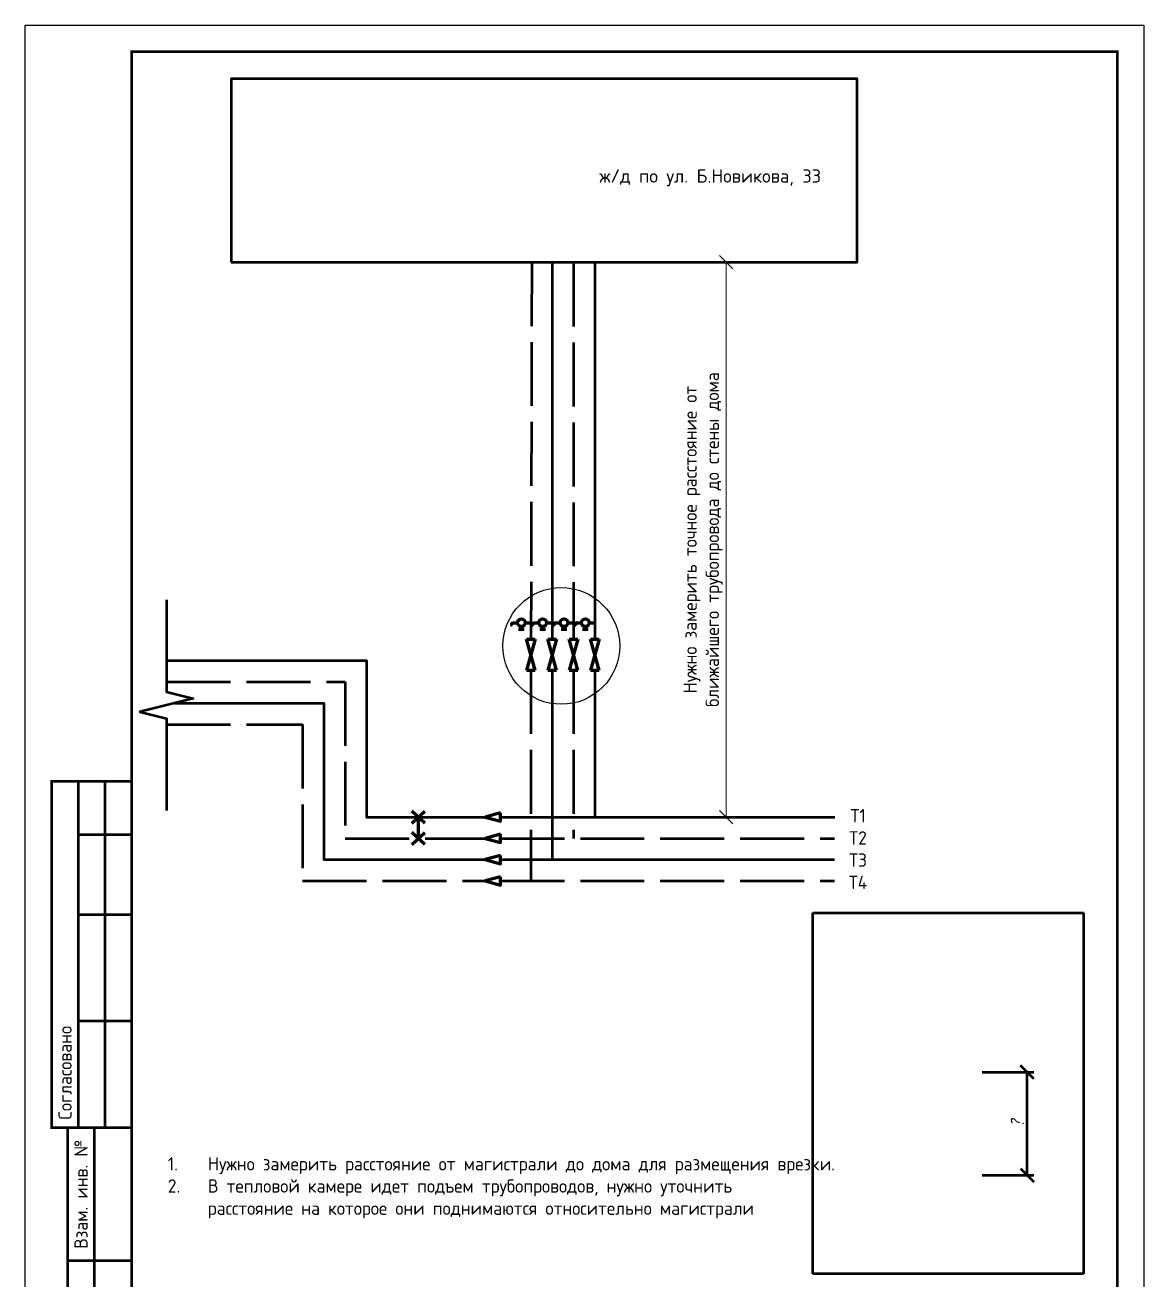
# Model space of a CAD drawing. Header units: metres. Extents: x 1981 to 7362, y 1229 to 3678.
# Drawn here: x 2520.2 to 2730.2, y 2675.8 to 2911.4 of the extents above; entities that cross this region are included whole.
import ezdxf
from ezdxf.enums import TextEntityAlignment as Align

# ---------------------------------------------------------------- set-up
doc = ezdxf.new("R2010")
doc.units = ezdxf.units.M
doc.linetypes.add('ACAD_ISO02W100', pattern=[15, 12, -3])
doc.layers.add('Основной', color=255, linetype='Continuous', lineweight=50)
doc.layers.add('Форматы', color=7, linetype='Continuous')
doc.styles.add('-ISOCPEUR-', font='isocpeur.ttf')
doc.styles.add('GOST', font='GOST.shx', dxfattribs={"oblique": 15})
doc.styles.add('GOST-2.304_Type-B', font='GOST Common.ttf')
doc.styles.get("Standard").update_dxf_attribs({"font": 'GOST Common.ttf'})
doc.dimstyles.new('М 1 к 50', dxfattribs={"dimtxt": 2.5, "dimasz": 2.5, "dimexe": 1.25, "dimexo": 0, "dimgap": 0.6, "dimtad": 1, "dimdec": 0, "dimlfac": 50, "dimdsep": 46, "dimtxsty": 'GOST', "dimblk": 'OBLIQUE', "dimcen": 0, "dimclrd": 256, "dimclre": 256, "dimclrt": 256, "dimazin": 0, "dimtfac": 1, "dimtdec": 0, "dimtmove": 0, "dimatfit": 1, "dimldrblk": 'NONE', "dimfxl": 1.25, "dimlwd": 20, "dimlwe": 20, "dimarcsym": 1})
picture_1 = doc.add_image_def('image3.jpg', size_in_pixel=(960, 1280))

# ---------------------------------------------------------------- blocks, each defined once
blk = doc.blocks.new('_Oblique')
at = {"color": 0, "linetype": 'ByBlock', "lineweight": -2}
blk.add_line((-0.5, -0.5), (0.5, 0.5), dxfattribs=at)
blk = doc.blocks.new('*D175')
at = {"color": 1, "lineweight": 20, "transparency": 16777216}
for p, q in [((2650.68, 2866.91), (2653.01, 2866.91)), ((2651.76, 2762.73), (2651.76, 2866.91)), ((2650.68, 2762.73), (2653.01, 2762.73))]:
    blk.add_line(p, q, dxfattribs=at)
at = {"layer": 'Defpoints', "color": 0, "lineweight": 50, "transparency": 16777216}
for p in [(2650.68, 2866.91), (2651.76, 2866.91), (2650.68, 2762.73)]:
    blk.add_point(p, dxfattribs=at)
at = {"color": 1, "lineweight": 20, "transparency": 16777216, "xscale": 2.5, "yscale": 2.5, "zscale": 2.5}
for p, rotation in [((2651.76, 2866.91), 90), ((2651.76, 2762.73), 270)]:
    blk.add_blockref('_Oblique', p, dxfattribs=dict(at, rotation=rotation))
at = {"transparency": 16777216, "insert": (2647.45, 2814.82), "char_height": 2.5, "attachment_point": 5, "rotation": 90}
blk.add_mtext('Нужно замерить точное расстояние от \\Pближайшего трубопровода до стены дома', dxfattribs=at)
blk = doc.blocks.new('_None')
blk = doc.blocks.new('*U142')
blk.add_lwpolyline([(0, 0), (210, 0), (210, -297), (0, -297)], close=True)
at = {"const_width": 0.5}
blk.add_lwpolyline([(20, -5), (205, -5), (205, -292), (20, -292)], close=True, dxfattribs=at)
for points in [[(20, -207), (5, -207), (5, -142), (20, -142)], [(10, -142), (10, -207)], [(15, -142), (15, -207)], [(10, -152), (20, -152)], [(10, -167), (20, -167)], [(10, -187), (20, -187)], [(20, -292), (8, -292), (8, -207), (20, -207)], [(13, -207), (13, -292)], [(8, -232), (20, -232)]]:
    blk.add_lwpolyline(points, dxfattribs=at)
at = {"style": 'GOST-2.304_Type-B'}
blk.add_text('Согласовано', height=2.5, rotation=90, dxfattribs=at).set_placement((7.5, -205.5), align=Align.MIDDLE_LEFT)
blk.add_text('Взам. инв. №', height=2.5, rotation=90, dxfattribs=at).set_placement((10.5, -219.5), align=Align.MIDDLE_CENTER)
blk.add_attdef('РАЗРАБОТАЛ', text='', height=2.5, dxfattribs=at).set_placement((40.5, -264.22), align=Align.MIDDLE_LEFT)
at = {"style": 'GOST-2.304_Type-B', "flags": 8}
for tag, height, p in [('ДАТА', 2.5, (80.07, -264.4)), ('ЛИСТ', 3, (176.39, -271.92)), ('ЛИСТОВ', 3, (193.89, -271.92)), ('ФОРМАТ', 3, (170.97, -294.75))]:
    blk.add_attdef(tag, text='', height=height, dxfattribs=at).set_placement(p, align=Align.MIDDLE_CENTER)
at = {"style": 'GOST-2.304_Type-B'}
blk.add_attdef('ПРОВЕРИЛ', (40.75, -270.73), '', height=2.5, dxfattribs=at)
at = {"lineweight": 30, "flags": 104}
for tag, p in [('ТЕПЛОВЫЕ_СЕТИ', (120, -269.5)), ('ИМЯ_ЧЕРТЕЖА', (120, -284.5))]:
    blk.add_attdef(tag, text='', height=3, dxfattribs=at).set_placement(p, align=Align.MIDDLE_CENTER)
blk = doc.blocks.new('*D176')
at = {"color": 1, "lineweight": 50, "transparency": 16777216}
for p, q in [((2699.84, 2714.81), (2709.56, 2714.81)), ((2708.31, 2695.5), (2708.31, 2714.81)), ((2699.84, 2695.5), (2709.56, 2695.5))]:
    blk.add_line(p, q, dxfattribs=at)
at = {"layer": 'Defpoints', "color": 0, "lineweight": 50, "transparency": 16777216}
for p in [(2699.84, 2714.81), (2708.31, 2714.81), (2699.84, 2695.5)]:
    blk.add_point(p, dxfattribs=at)
at = {"color": 1, "lineweight": 50, "transparency": 16777216, "xscale": 2.5, "yscale": 2.5, "zscale": 2.5}
for p, rotation in [((2708.31, 2714.81), 90), ((2708.31, 2695.5), 270)]:
    blk.add_blockref('_Oblique', p, dxfattribs=dict(at, rotation=rotation))
at = {"color": 1, "lineweight": 50, "transparency": 16777216, "insert": (2706.46, 2705.15), "char_height": 2.5, "attachment_point": 5, "rotation": 90, "style": 'GOST', "bg_fill": 3, "box_fill_scale": 1.1, "bg_fill_color": 256, "bg_fill_true_color": 13158600, "bg_fill_transparency": 0}
blk.add_mtext('?', dxfattribs=at)

msp = doc.modelspace()

# ---------------------------------------------------------------- linework, layer by layer
at = {"lineweight": 60}
for p, q in [((2611.776, 2799.2), (2612.636, 2799.2)), ((2614.068, 2799.2), (2615.142, 2799.2)), ((2615.776, 2799.2), (2616.636, 2799.2)), ((2618.068, 2799.2), (2619.142, 2799.2)), ((2619.776, 2799.2), (2620.636, 2799.2)), ((2622.068, 2799.2), (2623.142, 2799.2)), ((2623.776, 2799.2), (2624.636, 2799.2)), ((2626.068, 2799.2), (2627.142, 2799.2)), ((2613.889, 2797.947), (2612.815, 2797.947)), ((2613.352, 2798.484), (2613.352, 2797.947)), ((2617.889, 2797.947), (2616.815, 2797.947)), ((2617.352, 2798.484), (2617.352, 2797.947)), ((2621.889, 2797.947), (2620.815, 2797.947)), ((2621.352, 2798.484), (2621.352, 2797.947)), ((2625.889, 2797.947), (2624.815, 2797.947)), ((2625.352, 2798.484), (2625.352, 2797.947)), ((2614.339, 2796.105), (2615.945, 2796.105)), ((2615.945, 2790.326), (2614.339, 2796.105)), ((2615.945, 2796.105), (2614.339, 2790.326)), ((2618.339, 2796.105), (2619.945, 2796.105)), ((2619.945, 2790.326), (2618.339, 2796.105)), ((2619.945, 2796.105), (2618.339, 2790.326)), ((2622.339, 2796.105), (2623.945, 2796.105)), ((2623.945, 2790.326), (2622.339, 2796.105)), ((2623.945, 2796.105), (2622.339, 2790.326)), ((2626.339, 2796.105), (2627.945, 2796.105)), ((2627.945, 2790.326), (2626.339, 2796.105)), ((2627.945, 2796.105), (2626.339, 2790.326)), ((2614.339, 2790.326), (2615.945, 2790.326)), ((2618.339, 2790.326), (2619.945, 2790.326)), ((2622.339, 2790.326), (2623.945, 2790.326)), ((2626.339, 2790.326), (2627.945, 2790.326)), ((2595.239, 2761.608), (2592.781, 2763.858)), ((2592.781, 2761.608), (2595.239, 2763.858)), ((2594.01, 2758.733), (2594.01, 2762.733)), ((2595.239, 2757.608), (2592.781, 2759.858)), ((2592.781, 2757.608), (2595.239, 2759.858))]:
    msp.add_line(p, q, dxfattribs=at)
at = {"linetype": 'ACAD_ISO02W100', "lineweight": 50}
for p, q in [((2615.142, 2790.326), (2615.142, 2750.733)), ((2623.142, 2790.326), (2623.142, 2758.733)), ((2609.419, 2758.733), (2672.142, 2758.733)), ((2609.419, 2750.733), (2672.108, 2750.733))]:
    msp.add_line(p, q, dxfattribs=at)
at = {"lineweight": 50}
for p, q in [((2619.142, 2790.103), (2619.142, 2754.733)), ((2627.142, 2790.326), (2627.142, 2762.733)), ((2609.419, 2762.733), (2672.159, 2762.733)), ((2609.419, 2754.733), (2672.125, 2754.733))]:
    msp.add_line(p, q, dxfattribs=at)
msp.add_lwpolyline([(2558.895, 2866.912), (2676.394, 2866.912), (2676.394, 2901.343), (2558.895, 2901.343)], close=True, dxfattribs=at)
at = {"linetype": 'ACAD_ISO02W100', "lineweight": 50}
for points in [[(2615.291, 2866.912), (2615.142, 2796.105)], [(2623.159, 2866.815), (2623.159, 2796.105)], [(2546.748, 2788.118), (2580.276, 2788.118), (2580.276, 2758.733), (2606.53, 2758.733)], [(2546.748, 2780.118), (2572.276, 2780.118), (2572.276, 2750.733), (2606.53, 2750.733)]]:
    msp.add_lwpolyline(points, dxfattribs=at)
at = {"lineweight": 50}
for points in [[(2619.125, 2866.865), (2619.125, 2796.105)], [(2627.128, 2866.767), (2627.142, 2796.105)], [(2546.748, 2803.525), (2546.748, 2800.525), (2546.748, 2786.245), (2551.748, 2784.995), (2541.748, 2782.495), (2546.748, 2781.245), (2546.748, 2766.965), (2546.748, 2763.965)], [(2546.748, 2792.118), (2584.276, 2792.118), (2584.276, 2762.733), (2606.53, 2762.733)], [(2548.24, 2784.118), (2576.276, 2784.118), (2576.276, 2754.733), (2606.53, 2754.733)]]:
    msp.add_lwpolyline(points, dxfattribs=at)
at = {"lineweight": 60}
for points in [[(2609.419, 2763.536), (2606.53, 2762.733), (2609.419, 2761.931)], [(2609.419, 2759.536), (2606.53, 2758.733), (2609.419, 2757.931)], [(2609.419, 2755.536), (2606.53, 2754.733), (2609.419, 2753.931)], [(2609.419, 2751.536), (2606.53, 2750.733), (2609.419, 2749.931)]]:
    msp.add_lwpolyline(points, close=True, dxfattribs=at)
msp.add_circle((2620.851, 2794.856), 10.953)
for centre in [(2613.352, 2799.2), (2617.352, 2799.2), (2621.352, 2799.2), (2625.352, 2799.2)]:
    msp.add_circle(centre, 0.716, dxfattribs=at)
for centre in [(2611.758, 2798.926), (2615.758, 2798.926), (2619.758, 2798.926), (2623.758, 2798.926)]:
    msp.add_arc(centre, 0.274, 86.2591, 244.72194, dxfattribs=at)

# ---------------------------------------------------------------- block references
at = {"layer": 'Форматы'}
msp.add_blockref('*U142', (2520.198, 2911.419), dxfattribs=at)

# ---------------------------------------------------------------- texts
at = {"lineweight": 50, "char_height": 2.5}
for s, width, insert, attachment_point in [('Т1\\PТ2\\PТ3\\PТ4', 8.76197, (2676.54, 2756.733), 5), ('\\pxi-3,l6,t6;1.^IНужно замерить расстояние от магистрали до дома для размещения врезки.\\P2.^IВ тепловой камере идет подъем трубопроводов, нужно уточнить расстояние на которое они поднимаются относительно магистрали', 127.86684, (2539.49, 2698.88), 1)]:
    msp.add_mtext_dynamic_manual_height_columns(s, width=width, gutter_width=12.5, heights=[0], dxfattribs=dict(at, insert=insert, attachment_point=attachment_point))
at = {"layer": 'Основной', "lineweight": 25, "insert": (2627.995, 2884.335), "char_height": 2.5, "attachment_point": 1, "style": '-ISOCPEUR-'}
msp.add_mtext_dynamic_manual_height_columns('ж/д по ул. Б.Новикова, 33', width=41.37011, gutter_width=17.5, heights=[0], dxfattribs=at)

# ---------------------------------------------------------------- dimensions: what is measured, and where the dimension line sits
dim = msp.add_linear_dim(base=(2651.76, 2866.912), p1=(2650.681, 2762.733), p2=(2650.681, 2866.912), angle=90, text='Нужно замерить точное расстояние от \\Pближайшего трубопровода до стены дома', dimstyle='М 1 к 50', override={"dimtxsty": 'Standard', "dimclrd": 1, "dimclre": 1})
dim.commit()
dim.dimension.update_dxf_attribs({"geometry": '*D175', "text_midpoint": (2647.452, 2814.823)})

# ---------------------------------------------------------------- pictures from other files: only their frames are drawn
at = {"lineweight": 50}
image = msp.add_image(picture_1, insert=(2668.065, 2676.999), size_in_units=(50.8, 67.733), dxfattribs=at)
image.dxf.flags = 7

# ---------------------------------------------------------------- next in the draw order: dimensions: what is measured, and where the dimension line sits
at = {"color": 1, "lineweight": 50}
dim = msp.add_linear_dim(base=(2708.31, 2714.811), p1=(2699.844, 2695.495), p2=(2699.844, 2714.811), angle=90, text='?', dimstyle='М 1 к 50', override={"dimclrd": 1, "dimclre": 1, "dimclrt": 1, "dimfxl": 0, "dimtfill": 1, "dimlwd": 50, "dimlwe": 50, "dimarcsym": 2}, dxfattribs=at)
dim.commit()
dim.dimension.update_dxf_attribs({"geometry": '*D176', "text_midpoint": (2706.46, 2705.153)})

doc.saveas('drawing.dxf')
